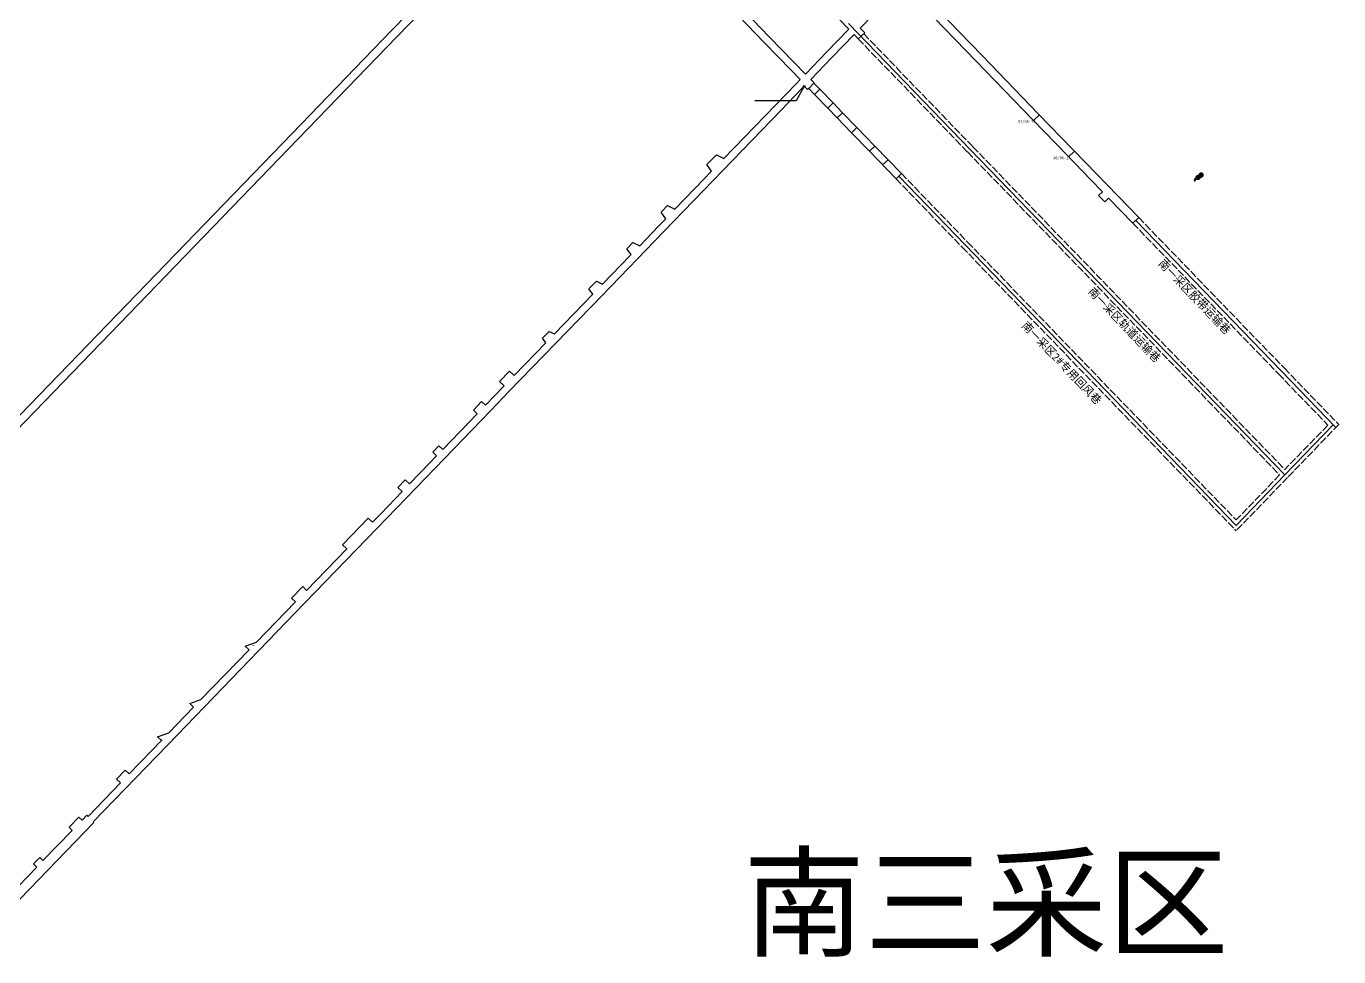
# Model space of a CAD drawing. Header units: millimetres. Extents: x 41513366 to 41522434, y 4590966 to 4600634.
# Drawn here: x 41518625 to 41519363, y 4593439 to 4593962 of the extents above; entities that cross this region are included whole.
import ezdxf

# ---------------------------------------------------------------- set-up
doc = ezdxf.new("R2010")
doc.units = ezdxf.units.MM
doc.linetypes.add('ACAD_ISO02W100', pattern=[15, 12, -3])
doc.layers.get('0').update_dxf_attribs({"lineweight": 18})
for name, color, linetype, lineweight in [('2016年12煤进尺', 7, 'Continuous', 18), ('7煤巷道', 6, 'Continuous', 18), ('7煤巷道名称', 6, 'Continuous', 18), ('图纸改动标记', 2, 'Continuous', 18), ('岩巷', 30, 'Continuous', 18), ('采区名称', 7, 'Continuous', 18)]:
    doc.layers.add(name, color=color, linetype=linetype, lineweight=lineweight)
doc.styles.add('仿宋_GB2312', font='')
doc.styles.add('正等线体', font='simhei.ttf')
doc.styles.get('仿宋_GB2312').set_extended_font_data('宋体')

msp = doc.modelspace()

# ---------------------------------------------------------------- hatches: boundary and pattern name
at = {"layer": '图纸改动标记', "lineweight": -3}
h = msp.add_hatch(color=6, dxfattribs=at)
edge = h.paths.add_edge_path(flags=0)
edge.add_arc((41519283.602, 4593876.996), 1.5, 0, 180)
edge.add_arc((41519283.602, 4593876.996), 1.5, 180, 360)
h = msp.add_hatch(color=5, dxfattribs=at)
edge = h.paths.add_edge_path(flags=0)
edge.add_arc((41519285.255, 4593878.237), 1.5, 0, 180)
edge.add_arc((41519285.255, 4593878.237), 1.5, 180, 360)
h = msp.add_hatch(color=0, dxfattribs=at)
edge = h.paths.add_edge_path(flags=0)
edge.add_arc((41519285.297, 4593878.298), 1.5, 0, 180.0000006)
edge.add_arc((41519285.297, 4593878.298), 1.5, 180, 360.0000006)
h = msp.add_hatch(color=3, dxfattribs=at)
edge = h.paths.add_edge_path(flags=0)
edge.add_arc((41519285.35, 4593878.373), 1.5, 0, 180)
edge.add_arc((41519285.35, 4593878.373), 1.5, 180, 360)
h = msp.add_hatch(color=1, dxfattribs=at)
edge = h.paths.add_edge_path(flags=0)
edge.add_line((41519282.655, 4593875.416), (41519283.4261, 4593876.7026))
edge.add_arc((41519282.655, 4593875.416), 1.5, 59.06291, 180.0000053)
edge.add_arc((41519282.655, 4593875.416), 1.5, 180.0000029, 224.974275)
edge.add_line((41519281.5939, 4593874.3558), (41519282.655, 4593875.416))

# ---------------------------------------------------------------- linework, layer by layer
at = {"color": 2, "lineweight": -3, "ltscale": 0.001}
for p, q in [((41519191.082, 4593909.0754), (41519194.3909, 4593912.2707)), ((41519210.8513, 4593888.6036), (41519214.1441, 4593891.7835))]:
    msp.add_line(p, q, dxfattribs=at)
at = {"color": 1, "lineweight": -3, "ltscale": 0.001}
msp.add_circle((41519062.1139, 4593928.2523), 0.4881, dxfattribs=at)
at = {"layer": '2016年12煤进尺', "color": 1, "lineweight": -3, "ltscale": 2}
for p, q in [((41519087.169, 4593963.56), (41519155.538, 4593892.762)), ((41519155.538, 4593892.762), (41519332.396, 4593709.619)), ((41519115.3093, 4593877.7075), (41519152.516, 4593839.179)), ((41519248.633, 4593852.796), (41519330.484, 4593768.036)), ((41519152.516, 4593839.179), (41519305.012, 4593681.262)), ((41519330.484, 4593768.036), (41519361.1067, 4593736.3255)), ((41519359.647, 4593737.837), (41519332.396, 4593709.619)), ((41519332.396, 4593709.619), (41519305.012, 4593681.262))]:
    msp.add_line(p, q, dxfattribs=at)
at = {"layer": '2016年12煤进尺', "color": 0, "lineweight": -3, "ltscale": 2}
msp.add_line((41519064.7233, 4593927.0675), (41519067.6427, 4593930.0905), dxfattribs=at)
at = {"layer": '2016年12煤进尺', "color": 1, "lineweight": -3, "ltscale": 2}
msp.add_lwpolyline([(41519062.1139, 4593928.2523), (41519057.7466, 4593920.1283), (41519034.4234, 4593920.1283)], dxfattribs=at)
at = {"layer": '7煤巷道', "lineweight": -3}
for p, q in [((41519087.3115, 4593960.3899), (41518999.7951, 4594051.0155)), ((41519120.5365, 4593988.7491), (41519162.1911, 4593945.6145)), ((41519090.2306, 4593957.3669), (41519090.2308, 4593957.3667)), ((41519162.1911, 4593945.6145), (41519193.9952, 4593912.6803)), ((41519158.8823, 4593942.4192), (41519190.6864, 4593909.485)), ((41519190.6864, 4593909.485), (41519209.7604, 4593889.7333)), ((41519193.9952, 4593912.6803), (41519213.2763, 4593892.6835)), ((41519208.2978, 4593891.2479), (41519208.2981, 4593891.2476)), ((41519209.7604, 4593889.7333), (41519223.3574, 4593875.6532)), ((41519213.2763, 4593892.6835), (41519226.6402, 4593878.8235)), ((41519226.6662, 4593878.8486), (41519250.2846, 4593854.391)), ((41519223.3574, 4593875.6532), (41519229.7967, 4593868.9851)), ((41519233.27, 4593865.3884), (41519246.9758, 4593851.1957))]:
    msp.add_line(p, q, dxfattribs=at)
for points in [[(41519093.7061, 4593960.9657), (41519117.3392, 4593985.4383), (41519135.2943, 4593966.8453), (41519158.8823, 4593942.4192)], [(41518849.9654, 4593980.0611), (41518829.8206, 4593959.1999)], [(41518853.2744, 4593976.8657), (41518833.1296, 4593956.0045)], [(41519087.3114, 4593960.3898), (41519074.7748, 4593947.4083), (41519062.844, 4593935.054)], [(41519090.2307, 4593957.3669), (41519092.6048, 4593954.9084), (41519096.2015, 4593958.3817), (41519093.7255, 4593960.9457)], [(41518829.8206, 4593959.1999), (41518774.2499, 4593901.6529)], [(41518833.1296, 4593956.0045), (41518777.5589, 4593898.4575)], [(41519090.2308, 4593957.3668), (41519077.796, 4593944.4906), (41519065.8653, 4593932.1366)], [(41519017.0625, 4593887.648), (41519046.0343, 4593917.648), (41519057.844, 4593929.8769)], [(41519065.8652, 4593932.1367), (41519067.8074, 4593930.2611), (41519067.6427, 4593930.0905)], [(41518983.2409, 4593846.58), (41519016.5854, 4593881.1079), (41519049.0555, 4593914.7304), (41519060.8651, 4593926.9592)], [(41519064.7233, 4593927.0675), (41519064.0561, 4593926.3767), (41519062.1139, 4593928.2523)], [(41518774.2499, 4593901.6529), (41518615.8369, 4593737.6062)], [(41518777.5589, 4593898.4575), (41518619.1459, 4593734.4108)], [(41519010.1155, 4593880.455), (41519007.496, 4593884.2204), (41519012.8187, 4593889.7319), (41519017.0622, 4593887.6482)], [(41519005.8104, 4593875.9965), (41519010.1157, 4593880.4546)], [(41518989.4841, 4593859.0908), (41519006.1954, 4593876.3952)], [(41519227.6387, 4593866.9011), (41519229.7967, 4593868.9851)], [(41519227.6387, 4593866.9011), (41519229.7967, 4593868.9851)], [(41519227.6387, 4593866.9011), (41519231.112, 4593863.3044)], [(41519227.6387, 4593866.9011), (41519231.112, 4593863.3044)], [(41519231.112, 4593863.3044), (41519233.27, 4593865.3884)], [(41519231.112, 4593863.3044), (41519233.27, 4593865.3884)], [(41518984.343, 4593853.7681), (41518981.7235, 4593857.5335), (41518985.2401, 4593861.1748), (41518989.4836, 4593859.0911)], [(41518969.686, 4593838.59), (41518980.2198, 4593849.4976)], [(41518980.2198, 4593849.4976), (41518984.3434, 4593853.7676)], [(41519246.9758, 4593851.1957), (41519250.2846, 4593854.391)], [(41518948.5047, 4593810.6109), (41518983.2409, 4593846.58)], [(41518964.8226, 4593833.5551), (41518962.4942, 4593836.9021), (41518965.9133, 4593840.4426), (41518969.6854, 4593838.5904)], [(41518948.8459, 4593817.0103), (41518964.3129, 4593833.0262)], [(41518964.3129, 4593833.0262), (41518964.8231, 4593833.5545)], [(41518943.2877, 4593811.2561), (41518941.1887, 4593814.2733), (41518945.4447, 4593818.6804), (41518948.8451, 4593817.0107)], [(41518896.4043, 4593756.6614), (41518948.5047, 4593810.6109)], [(41518921.7537, 4593788.9566), (41518943.2882, 4593811.2553)], [(41518916.89, 4593783.9218), (41518915.0822, 4593786.5205), (41518918.8241, 4593790.3952), (41518921.7527, 4593788.9571)], [(41518899.1068, 4593765.5058), (41518916.8906, 4593783.9209)], [(41518899.1059, 4593765.5067), (41518896.5124, 4593768.0113), (41518890.955, 4593762.2567), (41518893.5485, 4593759.7521), (41518893.5485, 4593759.7521)], [(41518882.963, 4593748.7891), (41518893.3831, 4593759.579)], [(41518885.9842, 4593745.8715), (41518896.4043, 4593756.6614)], [(41518893.3831, 4593759.579), (41518893.5494, 4593759.7512)], [(41518854.724, 4593713.5018), (41518885.9842, 4593745.8715)], [(41518882.962, 4593748.7901), (41518880.8128, 4593750.8816), (41518876.228, 4593746.134), (41518878.3852, 4593744.0508)], [(41518858.9979, 4593723.9735), (41518878.3862, 4593744.0498)], [(41518858.9968, 4593723.9746), (41518856.8396, 4593726.0578), (41518853.3663, 4593722.4612), (41518855.5234, 4593720.3779)], [(41518840.2418, 4593704.5517), (41518851.7028, 4593716.4194)], [(41518851.7028, 4593716.4194), (41518855.5246, 4593720.3768)], [(41518822.0744, 4593679.6934), (41518854.724, 4593713.5018)], [(41518840.2392, 4593704.5542), (41518837.8654, 4593706.8466), (41518833.6974, 4593702.5306), (41518836.0712, 4593700.2382)], [(41518824.2644, 4593688.0071), (41518836.0738, 4593700.2357)], [(41518824.2644, 4593688.0071), (41518819.4017, 4593682.9719)], [(41518781.2802, 4593637.4514), (41518822.0744, 4593679.6934)], [(41518817.028, 4593685.2641), (41518807.4966, 4593675.3946), (41518802.6339, 4593670.3593), (41518805.0062, 4593668.0683)], [(41518817.028, 4593685.2641), (41518819.4018, 4593682.9717)], [(41518782.425, 4593644.6829), (41518805.0062, 4593668.0683)], [(41518773.985, 4593640.2571), (41518780.2715, 4593646.7626), (41518782.4235, 4593644.6844)], [(41518754.3055, 4593615.5653), (41518776.1405, 4593638.1753)], [(41518755.5768, 4593610.8336), (41518781.2802, 4593637.4514)], [(41518773.985, 4593640.2571), (41518776.139, 4593638.1769)], [(41518747.9745, 4593613.3317), (41518754.3005, 4593615.5636)], [(41518750.1325, 4593611.2476), (41518747.9745, 4593613.3317)], [(41518752.5546, 4593613.7523), (41518752.5573, 4593613.7551)], [(41518723.061, 4593583.212), (41518750.1342, 4593611.246)], [(41518725.0083, 4593579.1802), (41518755.5768, 4593610.8336)], [(41518716.7296, 4593580.9782), (41518723.0556, 4593583.2101)], [(41518704.1681, 4593557.6004), (41518725.0083, 4593579.1802)], [(41518704.9843, 4593564.4937), (41518718.8894, 4593578.8923)], [(41518718.8875, 4593578.8941), (41518716.7296, 4593580.9782)], [(41518698.6525, 4593562.2597), (41518704.9785, 4593564.4916)], [(41518698.6525, 4593562.2597), (41518700.8133, 4593560.173)], [(41518600.3337, 4593450.082), (41518600.6443, 4593449.782), (41518662.815, 4593514.1727), (41518662.511, 4593514.4662), (41518704.163, 4593557.6054)], [(41518682.6531, 4593541.3699), (41518701.1459, 4593560.5191)], [(41518675.6303, 4593538.4207), (41518680.493, 4593543.4559)], [(41518680.493, 4593543.4559), (41518682.651, 4593541.3719)], [(41518677.7883, 4593536.3366), (41518659.6216, 4593517.5254)], [(41518675.6303, 4593538.4207), (41518677.7883, 4593536.3366)], [(41518650.6768, 4593509.6633), (41518648.8785, 4593511.4), (41518654.4359, 4593517.1545), (41518656.2342, 4593515.4179)], [(41518659.6216, 4593517.5254), (41518658.9211, 4593518.2019), (41518656.2335, 4593515.4185)], [(41518650.6768, 4593509.6633), (41518634.2216, 4593492.6206)], [(41518597.1157, 4593452.8018), (41518596.4223, 4593453.4715), (41518605.4432, 4593462.8146), (41518603.6449, 4593464.5513), (41518607.813, 4593468.8672), (41518609.6108, 4593467.131), (41518630.7486, 4593489.0236), (41518628.9503, 4593490.7603), (41518632.4237, 4593494.3569), (41518634.222, 4593492.6202)]]:
    msp.add_lwpolyline(points, dxfattribs=at)
at = {"layer": '岩巷', "color": 3, "linetype": 'ACAD_ISO02W100', "lineweight": -3, "ltscale": 0.35}
for p, q in [((41519092.6046, 4593954.9082), (41519154.0274, 4593891.3032)), ((41519095.6259, 4593957.8257), (41519157.0486, 4593894.2208)), ((41519157.0486, 4593894.2208), (41519332.396, 4593712.642)), ((41519154.0274, 4593891.3032), (41519329.4767, 4593709.619)), ((41519116.8199, 4593879.1663), (41519154.0266, 4593840.6378)), ((41519113.7987, 4593876.2487), (41519151.0054, 4593837.7202)), ((41519246.9785, 4593851.1983), (41519328.8295, 4593766.4383)), ((41519250.2875, 4593854.3937), (41519332.1385, 4593769.6337)), ((41519151.0054, 4593837.7202), (41519305.012, 4593678.2389)), ((41519154.0266, 4593840.6378), (41519305.012, 4593684.2851)), ((41519332.1385, 4593769.6337), (41519362.7054, 4593737.9809)), ((41519328.8295, 4593766.4383), (41519356.5886, 4593737.6931)), ((41519362.7054, 4593737.9809), (41519333.9066, 4593708.1602)), ((41519356.5886, 4593737.6931), (41519332.396, 4593712.642)), ((41519329.4767, 4593709.619), (41519305.012, 4593684.2851)), ((41519333.9066, 4593708.1602), (41519305.012, 4593678.2389))]:
    msp.add_line(p, q, dxfattribs=at)
at = {"layer": '岩巷', "lineweight": -3}
for p, q in [((41519067.6427, 4593930.0905), (41519071.0488, 4593926.5634)), ((41519064.7233, 4593927.0675), (41519068.0276, 4593923.6458)), ((41519068.0276, 4593923.6458), (41519071.0488, 4593926.5634)), ((41519068.0276, 4593923.6458), (41519075.4084, 4593916.0028)), ((41519078.4296, 4593918.9204), (41519071.0488, 4593926.5634)), ((41519075.4084, 4593916.0028), (41519078.4296, 4593918.9204)), ((41519075.4084, 4593916.0028), (41519080.776, 4593910.4445)), ((41519078.4296, 4593918.9204), (41519083.7972, 4593913.3621)), ((41519080.776, 4593910.4445), (41519083.7972, 4593913.3621)), ((41519080.776, 4593910.4445), (41519088.8278, 4593902.1067)), ((41519083.7972, 4593913.3621), (41519091.849, 4593905.0242)), ((41519088.8278, 4593902.1067), (41519091.849, 4593905.0242)), ((41519088.8278, 4593902.1067), (41519098.8927, 4593891.6842)), ((41519091.849, 4593905.0242), (41519101.9139, 4593894.6018)), ((41519101.9139, 4593894.6018), (41519098.8927, 4593891.6842)), ((41519101.9139, 4593894.6018), (41519116.8199, 4593879.1663)), ((41519098.8927, 4593891.6842), (41519113.7987, 4593876.2487)), ((41519109.2947, 4593886.9588), (41519106.2734, 4593884.0413)), ((41519109.2947, 4593886.9588), (41519106.2734, 4593884.0413)), ((41519116.8199, 4593879.1663), (41519113.7987, 4593876.2487))]:
    msp.add_line(p, q, dxfattribs=at)
for points in [[(41519039.7303, 4593952.9428), (41519025.5182, 4593967.6598)], [(41519042.7515, 4593955.8604), (41519028.4373, 4593970.6831)], [(41519059.9246, 4593932.031), (41519055.0005, 4593937.1301), (41519039.7303, 4593952.9428)], [(41519062.844, 4593935.054), (41519042.7515, 4593955.8604)], [(41519059.9246, 4593932.0313), (41519057.844, 4593929.8769)], [(41519060.8651, 4593926.9592), (41519062.1139, 4593928.2523)]]:
    msp.add_lwpolyline(points, dxfattribs=at)

# ---------------------------------------------------------------- texts
at = {"color": 2, "lineweight": -3, "ltscale": 0.001, "char_height": 2.5, "width": 22.357193, "attachment_point": 1, "style": '仿宋_GB2312'}
for s, insert in [('{\\H0.625x;31/05-19}', (41519182.3199, 4593909.2838)), ('{\\H0.625x;30/06-19}', (41519202.1049, 4593888.7999))]:
    msp.add_mtext(s, dxfattribs=dict(at, insert=insert))
at = {"layer": '7煤巷道名称', "color": 3, "lineweight": -3, "char_height": 4.5, "width": 96.6764, "attachment_point": 1, "rotation": 313.6903741, "style": '正等线体'}
for s, insert in [('南一采区胶带运输巷', (41519264.217, 4593831.3971)), ('南一采区轨道运输巷', (41519224.7463, 4593815.5806)), ('南一采区2#专用回风巷', (41519187.3629, 4593796.426))]:
    msp.add_mtext(s, dxfattribs=dict(at, insert=insert))
at = {"layer": '采区名称', "color": 7, "lineweight": -3, "insert": (41519027.9823, 4593493.997), "char_height": 50, "width": 3582.4, "attachment_point": 1, "style": '正等线体'}
msp.add_mtext('南三采区', dxfattribs=at)

doc.saveas('drawing.dxf')
